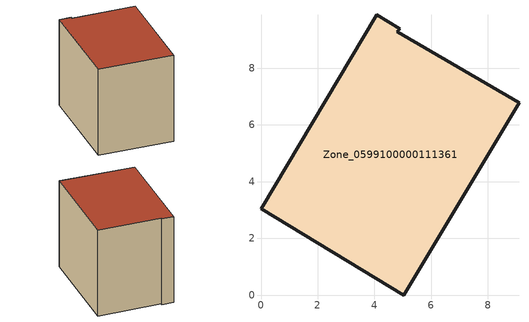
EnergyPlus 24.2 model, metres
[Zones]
Zone_0599100000111361
 floor ground (C_G): 0,3.04 4.07,9.88 4.88,9.39 4.8,9.28 9.09,6.78 5.03,0 z0
 wall outside (C_F): 4.07,9.88 0,3.04 5.03,0 9.09,6.78 4.8,9.28 4.88,9.39 4.07,9.88 z0:7.17
 roof outside (C_R): 0,3.04 5.03,0 9.09,6.78 4.8,9.28 4.88,9.39 4.07,9.88 z7.17
[BUILDING]
Pand.0599100000111361: North Axis=0; Terrain=City; Loads Convergence Tolerance Value=0.04; Temperature Convergence Tolerance Value=0.4; Solar Distribution=FullExterior; Maximum Number of Warmup Days=25; Minimum Number of Warmup Days=1
[Site:Location]
Rotterdam.The.Hague.AP_ZH_NLD Design_Conditions: Latitude=51.96; Longitude=4.45; Time Zone=1; Elevation=-4.5
[SITE:GROUNDTEMPERATURE:BUILDINGSURFACE]
18, 18, 18, 18, 18, 18, 18, 18, 18, 18, 18, 18
[MATERIAL] Thermal Absorptance=0.9; Solar Absorptance=0.7; Visible Absorptance=0.7
Name | Roughness | Thickness | Conductivity | Density | Specific Heat
G.TI.1946-1964 | MediumSmooth | 0.15 | 1 | 540 | 1210
F.TI.1946-1964 | Rough | 0.3 | 0.857143 | 1920 | 840
R.TI.1946-1964 | MediumRough | 0.2 | 0.277778 | 1500 | 1000
[CONSTRUCTION]
C_G: G.TI.1946-1964
C_F: F.TI.1946-1964
C_R: R.TI.1946-1964
[ZONE]
Zone_0599100000111361: Type=1; Multiplier=1; Ceiling Height=Autocalculate; Volume=Autocalculate; Floor Area=autocalculate; Part of Total Floor Area=Yes
[ZONEINFILTRATION:DESIGNFLOWRATE]
Infil_Zone_0599100000111361: Zone or ZoneList or Space or SpaceList=Zone_0599100000111361; Schedule=AlwaysOn; Design Flow Rate Calculation Method=Flow/Area; Flow Rate per Floor Area=0.003; Constant Term Coefficient=1; Temperature Term Coefficient=0; Velocity Term Coefficient=0; Velocity Squared Term Coefficient=0
[HVACTEMPLATE:ZONE:IDEALLOADSAIRSYSTEM]
Zone_0599100000111361: Maximum Heating Supply Air Temperature=50; Minimum Cooling Supply Air Temperature=13; Maximum Heating Supply Air Humidity Ratio=0.0156; Minimum Cooling Supply Air Humidity Ratio=0.0077; Heating Limit=NoLimit; Cooling Limit=NoLimit; Dehumidification Control Type=ConstantSensibleHeatRatio; Cooling Sensible Heat Ratio=0.7; Dehumidification Setpoint=60; Humidification Control Type=None; Humidification Setpoint=30; Outdoor Air Method=None; Outdoor Air Flow Rate per Person=0.00944; Outdoor Air Flow Rate per Zone Floor Area=0; Outdoor Air Flow Rate per Zone=0; Demand Controlled Ventilation Type=None; Outdoor Air Economizer Type=NoEconomizer; Heat Recovery Type=None; Sensible Heat Recovery Effectiveness=0.7; Latent Heat Recovery Effectiveness=0.65
[ZONECONTROL:THERMOSTAT]
ThermostatControl_Zone_0599100000111361: Zone or ZoneList=Zone_0599100000111361; Control Type Schedule=DualSetpointControlType; Control 1=Thermostat_Zone_0599100000111361; Temperature Difference Between Cutout And Setpoint=0
[THERMOSTATSETPOINT:DUALSETPOINT]
Thermostat_Zone_0599100000111361: Heating Setpoint Temperature Schedule=HeatingSetpoint_Zone_0599100000111361; Cooling Setpoint Temperature Schedule=CoolingSetpoint_Zone_0599100000111361
[SCHEDULE:COMPACT]
HeatingSetpoint_Zone_0599100000111361: Through: 12/31, For: AllDays, Until: 24:00, 21
CoolingSetpoint_Zone_0599100000111361: Through: 12/31, For: AllDays, Until: 24:00, 24
DualSetpointControlType: Through: 12/31, For: AllDays, Until: 24:00, 4
AlwaysOn: Through: 12/31, For: AllDays, Until: 24:00, 1
